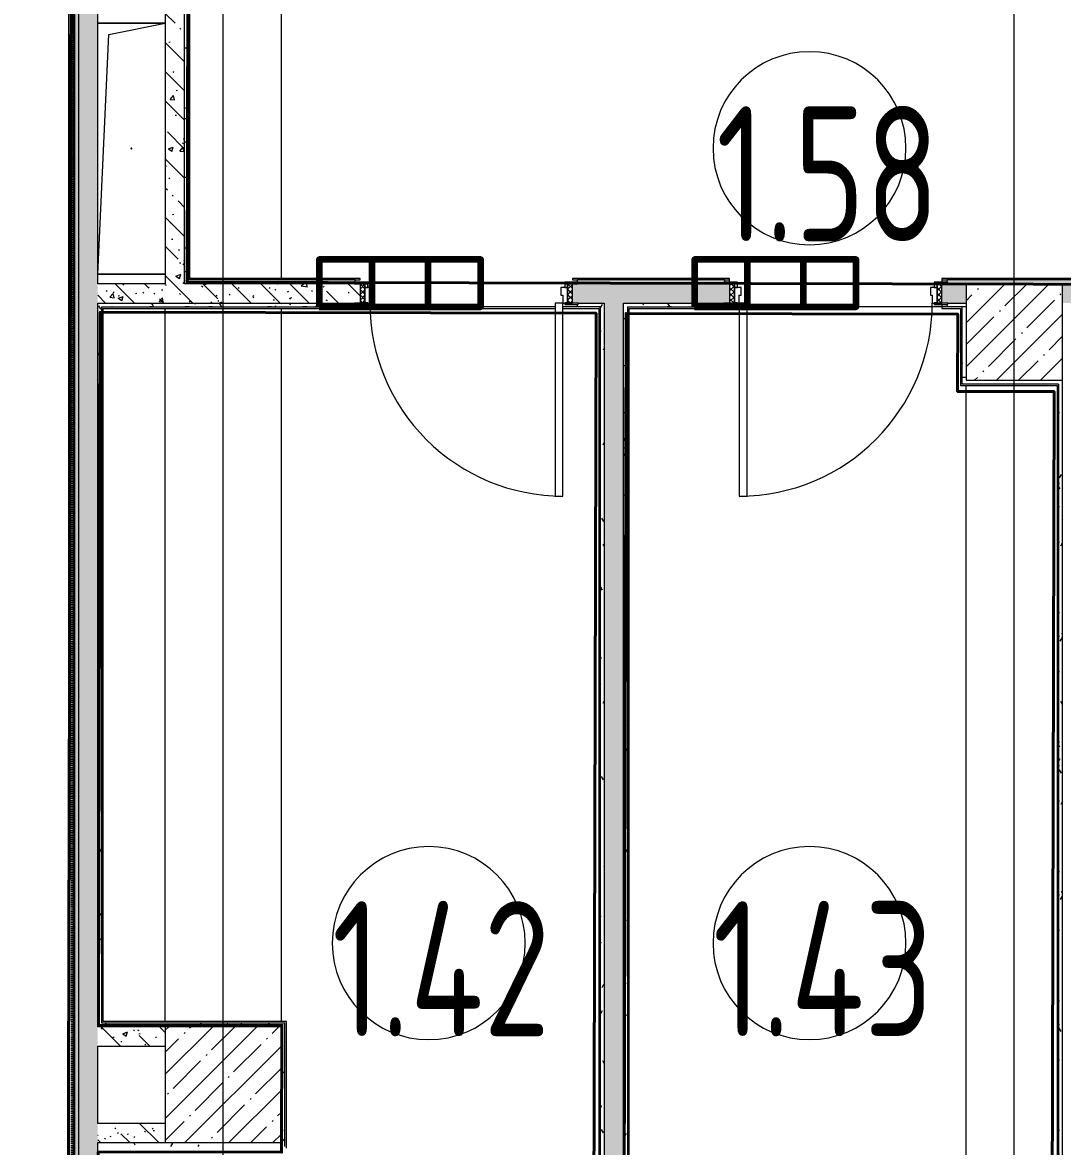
# Model space of a CAD drawing. Header units: millimetres. Extents: x -249154 to 415037, y -45458 to 354837.
# Drawn here: x 65485 to 70875, y 16544 to 22367 of the extents above; entities that cross this region are included whole.
import ezdxf

# ---------------------------------------------------------------- set-up
doc = ezdxf.new("R2010")
doc.units = ezdxf.units.MM
doc.linetypes.add('200_ШТРИХ__ш1_п0_6_', pattern=[320, 200, -120])
for name, color, linetype, lineweight in [('0) НЗ Ремонт штукатурка', 6, 'Continuous', 60), ('1) FK9 Плитка кухня', 102, 'Continuous', 40), ('501 заделка отвертсии ком', 5, 'Continuous', 158), ('A-AREA-IDEN', 7, 'Continuous', 9), ('A-DOOR-2', 7, 'Continuous', 5), ('A-DOOR-FRAM-2', 7, 'Continuous', 5), ('A-FLOR', 7, 'Continuous', 9), ('A-GENM', 7, 'Continuous', 9), ('A-WALL', 7, 'Continuous', 5), ('I-WALL', 7, 'Continuous', 5), ('S-COLS', 7, 'Continuous', 9), ('S-COLS-1', 7, 'Continuous', 5), ('Оси', 7, 'Continuous', 9)]:
    doc.layers.add(name, color=color, linetype=linetype, lineweight=lineweight)
for name, color, linetype, lineweight, true_color in [('A-DOOR-1', 7, 'Continuous', 5, 0xc0c0c0), ('A-DOOR-FRAM-1', 7, 'Continuous', 5, 0xc0c0c0), ('A-WALL-1', 9, 'Continuous', 5, 0x808080), ('A-WALL-FNSH-1', 9, 'Continuous', 5, 0x808080)]:
    doc.layers.add(name, color=color, linetype=linetype, lineweight=lineweight, true_color=true_color)
doc.styles.add('СПДС', font='ГОСТ тип А.ttf', dxfattribs={"width": 0.9})
pattern_1 = [(135, (64.7, -136.06), (-150.8683, -150.8683), [213.36, -35.56, 7.112, -35.56]), (135, (64.7, 14.71), (-150.8683, -150.8683), []), (50, (64.7, -136.06), (255.05767, -22.3145), [26.67, -293.37]), (355, (64.7, -136.06), (-49.3404, 267.4791), [21.336, -234.696]), (100.451, (85.96, -137.92), (205.7195, 245.16356), [22.666, -249.326]), (46.184, (64.7, -64.94), (379.511, -58.86), [40.005, -440.055]), (96.636, (96.33, -69.85), (332.3634, 346.3991), [33.999, -373.989]), (351.184, (64.7, -64.94), (332.3669, 346.3953), [32.004, -352.044]), (21, (100.26, -82.72), (212.26017, -143.1711), [26.67, -293.37]), (326, (100.26, -82.72), (86.5224, 257.8632), [21.336, -234.696]), (71.451, (117.95, -94.65), (298.78395, 114.6901), [22.666, -249.326]), (37.5, (64.7, -136.06), (4.32385, 118.37751), [6.706, -225.146, 6.706, -231.546, -235.585]), (37.5, (64.7, -136.06), (4.32385, 118.37751), [-470.103, 6.706, -228.879]), (7.5, (64.7, -136.06), (93.54758, 140.2533), [6.706, -129.134, 6.706, -219.812, -89.789]), (7.5, (64.7, -136.06), (93.54758, 140.2533), [-362.356, 6.706, -83.083]), (327.5, (-14.6, -136.06), (189.82734, -8.02019), [6.706, -82.194, 6.706, -270.662, -368.046]), (327.5, (-14.6, -136.06), (189.82734, -8.02019), [-366.268, 6.706, -361.34]), (317.5, (-50.16, -136.06), (207.38114, 35.59764), [6.706, -108.864, 6.706, -177.495, -261.366]), (317.5, (-50.16, -136.06), (207.38114, 35.59764), [-299.771, 6.706, -254.66])]
pattern_2 = [(135, (1751.41, 114.685), (-14.14214, -14.14214), []), (225, (1751.41, 114.685), (14.14214, -14.14214), [])]
pattern_3 = [(45, (-371.384, 114.685), (-14.1421, 14.1421), []), (135, (-371.384, 114.685), (-14.1421, -14.1421), [])]
pattern_4 = [(0, (64.7, -136.06), (243.84, 60.96), [20.117, -162.763, 20.117, -162.763, -975.36]), (0, (64.7, -136.06), (243.84, 60.96), [-365.76, 20.117, -345.643, 20.117, -162.763, -426.72]), (0, (64.7, -136.06), (243.84, 60.96), [-914.4, 20.117, -101.803, 20.117, -284.683]), (120, (156.14, -105.58), (-174.71291, 180.691634), [20.117, -162.763, 20.117, -162.763, -975.36]), (120, (156.14, -105.58), (-174.71291, 180.691634), [-365.76, 20.117, -345.643, 20.117, -162.763, -426.72]), (120, (156.14, -105.58), (-174.71291, 180.691634), [-914.4, 20.117, -101.803, 20.117, -284.683]), (240, (186.62, 16.34), (-69.12709, -241.651634), [20.117, -162.763, 20.117, -162.763, -975.36]), (240, (186.62, 16.34), (-69.12709, -241.651634), [-365.76, 20.117, -345.643, 20.117, -162.763, -426.72]), (240, (186.62, 16.34), (-69.12709, -241.651634), [-914.4, 20.117, -101.803, 20.117, -284.683])]

# ---------------------------------------------------------------- blocks, each defined once
blk = doc.blocks.new('BSC_Колонна _Прямоугольная - 600х600-V21-Объем проектирования 1 этажа')
at = {"layer": 'S-COLS-1'}
h = blk.add_hatch(dxfattribs=at)
h.set_pattern_fill('FP_31', color=256, style=0, pattern_type=2)
h.set_pattern_definition([(45, (-66460, -17000), (-114.04925, 114.04925), []), (45, (-66345.95, -17000), (-114.04925, 114.04925), [201.613, -40.323, 6.706, -33.617])])
h.paths.add_polyline_path([(300, -300), (300, 300), (-300, 300), (-300, -300)])
for p, q in [((300, 300), (-300, 300)), ((-300, 300), (-300, -300)), ((300, -300), (300, 300)), ((-300, -300), (300, -300))]:
    blk.add_line(p, q, dxfattribs=at)
blk = doc.blocks.new('110_Дверь_СКБ_1Ст_Внутренняя1 - Д-11п 1100x2100h_кладовые _все__ коридор _между помещениями блока столовой__ моечные _все_ 2-32102277-Объем проектирования 1 этажа')
at = {"layer": 'A-DOOR-2'}
h = blk.add_hatch(dxfattribs=at)
h.set_pattern_fill('FP_44', color=256, style=0, pattern_type=2)
h.set_pattern_definition(pattern_2)
h.paths.add_polyline_path([(537.5, -50), (562.5, -50), (562.5, 50), (537.5, 50)])
at = {"layer": 'A-DOOR-FRAM-2'}
h = blk.add_hatch(dxfattribs=at)
h.set_pattern_fill('FP_45', color=256, style=0, pattern_type=2)
h.set_pattern_definition(pattern_3)
h.paths.add_polyline_path([(-512.5, -50), (-512.5, 50), (-537.5, 50), (-537.5, -50)])
at = {"layer": 'A-DOOR-1'}
for p, q in [((-487.5, 1050), (-487.5, 50)), ((-447.5, 1050), (-487.5, 1050)), ((-447.5, 50), (-447.5, 1050)), ((-487.5, 50), (-447.5, 50))]:
    blk.add_line(p, q, dxfattribs=at)
blk.add_arc((-487.5, 50), 1000, 360, 90, dxfattribs=at)
at = {"layer": 'A-DOOR-FRAM-1'}
for p, q in [((-497.5, 58), (-567.5, 58)), ((-567.5, 58), (-567.5, 50)), ((-567.5, 50), (-497.5, 50)), ((-512.5, 50), (-537.5, 50)), ((-537.5, 50), (-537.5, -50)), ((-487.5, 50), (-512.5, 50)), ((-512.5, 50), (-512.5, -30)), ((-512.5, -50), (-512.5, 50)), ((-497.5, 50), (-512.5, 50)), ((-512.5, 50), (-512.5, 49)), ((-512.5, 49), (-497.5, 49)), ((-497.5, 50), (-497.5, 58)), ((-497.5, 49), (-497.5, 50)), ((-487.5, 10), (-487.5, 50)), ((-477.5, 10), (-487.5, 10)), ((-477.5, -30), (-477.5, 10)), ((512.5, 10), (502.5, 10)), ((502.5, 10), (502.5, -30)), ((512.5, 50), (512.5, 10)), ((537.5, 50), (512.5, 50)), ((592.5, 58), (522.5, 58)), ((522.5, 58), (522.5, 50)), ((537.5, 50), (522.5, 50)), ((522.5, 50), (522.5, 49)), ((522.5, 50), (592.5, 50)), ((522.5, 49), (537.5, 49)), ((537.5, -30), (537.5, 50)), ((562.5, 50), (537.5, 50)), ((537.5, 50), (537.5, -50)), ((537.5, 49), (537.5, 50)), ((562.5, -50), (562.5, 50)), ((592.5, 50), (592.5, 58)), ((-497.5, -50), (-567.5, -50)), ((-567.5, -50), (-567.5, -58)), ((-567.5, -58), (-497.5, -58)), ((-537.5, -50), (-512.5, -50)), ((-512.5, -30), (-477.5, -30)), ((-497.5, -30), (-512.5, -30)), ((-512.5, -30), (-512.5, -50)), ((-512.5, -50), (-497.5, -50)), ((-497.5, -50), (-497.5, -30)), ((-497.5, -58), (-497.5, -50)), ((502.5, -30), (537.5, -30)), ((537.5, -30), (522.5, -30)), ((522.5, -30), (522.5, -50)), ((522.5, -50), (537.5, -50)), ((592.5, -50), (522.5, -50)), ((522.5, -50), (522.5, -58)), ((522.5, -58), (592.5, -58)), ((537.5, -50), (537.5, -30)), ((537.5, -50), (562.5, -50)), ((592.5, -58), (592.5, -50))]:
    blk.add_line(p, q, dxfattribs=at)
blk = doc.blocks.new('BSC_Колонна _Прямоугольная - 500х500-V131-Объем проектирования 1 этажа')
at = {"layer": 'S-COLS-1'}
h = blk.add_hatch(dxfattribs=at)
h.set_pattern_fill('FP_132', color=256, style=0, pattern_type=2)
h.set_pattern_definition([(45, (-70560, -20900), (-114.04925, 114.04925), []), (45, (-70445.95, -20900), (-114.04925, 114.04925), [201.613, -40.323, 6.706, -33.617])])
h.paths.add_polyline_path([(-250, -250), (250, -250), (250, 250), (-250, 250), (-250, -237.6)])
for p, q in [((250, 250), (-250, 250)), ((-250, 250), (-250, -250)), ((250, -250), (250, 250)), ((-250, -250), (250, -250))]:
    blk.add_line(p, q, dxfattribs=at)
blk = doc.blocks.new('GM_Отверстие прямоугольное _в плите_ - Отверстие-23880434-Объем проектирования 1 этажа')
at = {"layer": 'A-GENM'}
for p, q in [((-175, 650), (175, 650)), ((175, 650), (-175, 650)), ((-116.7, 591.7), (175, 650)), ((-175, -650), (-116.7, 591.7)), ((175, -650), (-175, -650)), ((-175, -650), (175, -650))]:
    blk.add_line(p, q, dxfattribs=at)
for start, end in [(360, 180), (180, 360)]:
    blk.add_arc((0, 0), 2.5, start, end, dxfattribs=at)
blk = doc.blocks.new('110_Дверь_СКБ_1Ст_Внутренняя1 - Д-11 1100x2100h_кладовые _все__ коридор _между помещениями блока столовой__ моечные _все_-V213-Объем проектирования 1 этажа')
at = {"layer": 'A-DOOR-2'}
h = blk.add_hatch(dxfattribs=at)
h.set_pattern_fill('FP_44', color=256, style=0, pattern_type=2)
h.set_pattern_definition(pattern_2)
h.paths.add_polyline_path([(537.5, 50), (537.5, -50), (562.5, -50), (562.5, 50)])
at = {"layer": 'A-DOOR-FRAM-2'}
h = blk.add_hatch(dxfattribs=at)
h.set_pattern_fill('FP_45', color=256, style=0, pattern_type=2)
h.set_pattern_definition(pattern_3)
h.paths.add_polyline_path([(-512.5, 50), (-537.5, 50), (-537.2, -50), (-512.5, -50)])
at = {"layer": 'A-DOOR-1'}
for p, q in [((512.5, 1050), (472.5, 1050)), ((472.5, 1050), (472.5, 50)), ((512.5, 50), (512.5, 1050)), ((472.5, 50), (512.5, 50))]:
    blk.add_line(p, q, dxfattribs=at)
blk.add_arc((512.5, 50), 1000, 90, 180, dxfattribs=at)
at = {"layer": 'A-DOOR-FRAM-1'}
for p, q in [((-497.5, 58), (-567.5, 58)), ((-567.5, 58), (-567.5, 50)), ((-567.5, 50), (-497.5, 50)), ((-512.5, 50), (-537.5, 50)), ((-537.5, 50), (-537.5, -50)), ((-487.5, 50), (-512.5, 50)), ((-512.5, 50), (-512.5, -30)), ((-512.5, -50), (-512.5, 50)), ((-497.5, 50), (-512.5, 50)), ((-512.5, 50), (-512.5, 49)), ((-512.5, 49), (-497.5, 49)), ((-497.5, 50), (-497.5, 58)), ((-497.5, 49), (-497.5, 50)), ((-487.5, 10), (-487.5, 50)), ((-477.5, 10), (-487.5, 10)), ((-477.5, -30), (-477.5, 10)), ((512.5, 10), (502.5, 10)), ((502.5, 10), (502.5, -30)), ((512.5, 50), (512.5, 10)), ((537.5, 50), (512.5, 50)), ((592.5, 58), (522.5, 58)), ((522.5, 58), (522.5, 50)), ((537.5, 50), (522.5, 50)), ((522.5, 50), (522.5, 49)), ((522.5, 50), (592.5, 50)), ((522.5, 49), (537.5, 49)), ((537.5, -30), (537.5, 50)), ((562.5, 50), (537.5, 50)), ((537.5, 50), (537.5, -50)), ((537.5, 49), (537.5, 50)), ((562.5, -50), (562.5, 50)), ((592.5, 50), (592.5, 58)), ((-497.5, -50), (-567.5, -50)), ((-567.5, -50), (-567.5, -58)), ((-567.5, -58), (-497.5, -58)), ((-537.5, -50), (-512.5, -50)), ((-512.5, -30), (-477.5, -30)), ((-497.5, -30), (-512.5, -30)), ((-512.5, -30), (-512.5, -50)), ((-512.5, -50), (-497.5, -50)), ((-497.5, -50), (-497.5, -30)), ((-497.5, -58), (-497.5, -50)), ((502.5, -30), (537.5, -30)), ((537.5, -30), (522.5, -30)), ((522.5, -30), (522.5, -50)), ((522.5, -50), (537.5, -50)), ((592.5, -50), (522.5, -50)), ((522.5, -50), (522.5, -58)), ((522.5, -58), (592.5, -58)), ((537.5, -50), (537.5, -30)), ((537.5, -50), (562.5, -50)), ((592.5, -58), (592.5, -50))]:
    blk.add_line(p, q, dxfattribs=at)
blk = doc.blocks.new('Марка_Помещения - Номер-25198446-Объем проектирования 1 этажа')
at = {"layer": 'A-AREA-IDEN'}
for start, end in [(360, 180), (180, 360)]:
    blk.add_arc((0, 0), 2.5, start, end, dxfattribs=at)

msp = doc.modelspace()

# ---------------------------------------------------------------- hatches: boundary and pattern name
at = {"layer": 'I-WALL'}
h = msp.add_hatch(dxfattribs=at)
h.set_pattern_fill('FP_191', color=256, style=0, pattern_type=2)
h.set_pattern_definition(pattern_4)
h.paths.add_polyline_path([(65774.7, 15393.9), (65774.7, 15533.9), (65754.7, 15533.9), (65754.7, 15393.9), (65759.9, 15393.9)])
h.paths.add_polyline_path([(65774.7, 16393.9), (65774.7, 22663.9), (65754.7, 22663.9), (65754.7, 16393.9), (65759.9, 16393.9)])
h = msp.add_hatch(dxfattribs=at)
h.set_pattern_fill('FP_41', color=256, style=0, pattern_type=2)
h.set_pattern_definition(pattern_1)
h.paths.add_polyline_path([(65774.7, 15413.9), (65874.7, 15413.9), (65874.7, 15613.9), (65774.7, 15613.9), (65774.7, 15513.9)])
h.paths.add_polyline_path([(65774.7, 16313.9), (65874.7, 16313.9), (65874.7, 22663.9), (65774.7, 22663.9), (65774.7, 16393.9)])
h = msp.add_hatch(dxfattribs=at)
h.set_pattern_fill('FP_41', color=256, style=0, pattern_type=2)
h.set_pattern_definition(pattern_1)
h.paths.add_polyline_path([(66324.7, 21013.9), (66324.7, 22563.9), (66224.7, 22563.9), (66224.7, 21013.9)])
h = msp.add_hatch(dxfattribs=at)
h.set_pattern_fill('FP_191', color=256, style=0, pattern_type=2)
h.set_pattern_definition(pattern_4)
h.paths.add_polyline_path([(66324.7, 21033.9), (66344.7, 21033.9), (66344.7, 22563.9), (66324.7, 22563.9), (66324.7, 21056.3)])
h = msp.add_hatch(dxfattribs=at)
h.set_pattern_fill('FP_191', color=256, style=0, pattern_type=2)
h.set_pattern_definition(pattern_4)
h.paths.add_polyline_path([(78644.5, 21013.9), (78744.5, 21013.9), (78744.5, 21033.9), (78444.5, 21033.9), (78444.5, 21021.9), (78474.5, 21021.9), (78474.5, 21013.9), (78624.5, 21013.9)])
h.paths.add_polyline_path([(76333.1, 21013.9), (77314.5, 21013.9), (77314.5, 21021.9), (77344.5, 21021.9), (77344.5, 21033.9), (76234.5, 21033.9), (76234.5, 21021.9), (76239.5, 21021.9), (76239.5, 21013.9)])
h.paths.add_polyline_path([(71949.1, 21013.9), (74779.5, 21013.9), (74779.5, 21021.9), (74784.5, 21021.9), (74784.5, 21033.9), (70274.7, 21033.9), (70274.7, 21021.9), (70279.7, 21021.9), (70279.7, 21013.9), (71633.6, 21013.9)])
h.paths.add_polyline_path([(68499.7, 21013.9), (69119.7, 21013.9), (69119.7, 21021.9), (69124.7, 21021.9), (69124.7, 21033.9), (68359.7, 21033.9), (68359.7, 21021.9), (68364.7, 21021.9), (68364.7, 21013.9), (68479.7, 21013.9)])
h.paths.add_polyline_path([(67025.6, 21013.9), (67204.7, 21014.1), (67204.7, 21021.9), (67209.7, 21021.9), (67209.7, 21033.9), (66324.7, 21033.9), (66324.7, 21013.9), (66844.7, 21013.9)])
h = msp.add_hatch(dxfattribs=at)
h.set_pattern_fill('FP_41', color=256, style=0, pattern_type=2)
h.set_pattern_definition(pattern_1)
h.paths.add_polyline_path([(66844.7, 20913.9), (67234.7, 20913.9), (67234.7, 21013.9), (65874.7, 21013.9), (65874.7, 20913.9), (66824.7, 20913.9)])
h = msp.add_hatch(dxfattribs=at)
h.set_pattern_fill('FP_41', color=256, style=0, pattern_type=2)
h.set_pattern_definition(pattern_1)
h.paths.add_polyline_path([(78474.5, 20913.9), (78644.5, 20913.9), (78644.5, 21013.9), (78444.5, 21013.9), (78444.5, 20913.9)])
h.paths.add_polyline_path([(76239.5, 20913.9), (77344.5, 20913.9), (77344.5, 21013.9), (76209.5, 21013.9), (76209.5, 20913.9), (76234.5, 20913.9)])
h.paths.add_polyline_path([(70274.7, 20913.9), (70374.7, 20913.9), (70374.7, 21013.9), (70249.7, 21013.8), (70249.7, 20913.9)])
h.paths.add_polyline_path([(70874.7, 20913.9), (74809.5, 20913.9), (74809.5, 21013.9), (70874.7, 21013.9), (70874.7, 20928.2)])
h.paths.add_polyline_path([(69149.7, 20913.9), (69149.7, 21013.9), (68334.7, 21013.9), (68334.7, 20913.9), (69124.7, 20913.9)])
h = msp.add_hatch(dxfattribs=at)
h.set_pattern_fill('FP_191', color=256, style=0, pattern_type=2)
h.set_pattern_definition(pattern_4)
h.paths.add_polyline_path([(65877.1, 17183.9), (65894.7, 17184.1), (65894.7, 20913.9), (65874.7, 20913.9), (65874.7, 17183.9)])
h = msp.add_hatch(dxfattribs=at)
h.set_pattern_fill('FP_191', color=256, style=0, pattern_type=2)
h.set_pattern_definition(pattern_4)
h.paths.add_polyline_path([(68499.7, 20893.9), (68499.7, 20913.9), (68364.7, 20913), (68364.7, 20905.9), (68359.7, 20905.9), (68359.7, 20893.9), (68479.7, 20893.9)])
h.paths.add_polyline_path([(65894.7, 20893.9), (67209.7, 20893.9), (67209.7, 20905.9), (67204.7, 20905.9), (67204.7, 20913.9), (65894.7, 20913.9), (65894.7, 20893.9)])
h = msp.add_hatch(dxfattribs=at)
h.set_pattern_fill('FP_41', color=256, style=0, pattern_type=2)
h.set_pattern_definition(pattern_1)
h.paths.add_polyline_path([(68599.7, 15513.9), (68599.7, 20913.9), (68499.7, 20913.9), (68499.7, 15513.9), (68514.7, 15513.9)])
h = msp.add_hatch(dxfattribs=at)
h.set_pattern_fill('FP_191', color=256, style=0, pattern_type=2)
h.set_pattern_definition(pattern_4)
h.paths.add_polyline_path([(70374.7, 20893.9), (70374.7, 20913.9), (70279.7, 20912.5), (70279.7, 20905.9), (70274.7, 20905.9), (70274.7, 20893.9), (70354.7, 20893.9)])
h.paths.add_polyline_path([(68619.7, 20893.9), (69124.7, 20893.9), (69124.7, 20905.9), (69119.7, 20905.9), (69119.7, 20913.9), (68599.7, 20913.9), (68599.7, 20893.9)])
h = msp.add_hatch(dxfattribs=at)
h.set_pattern_fill('FP_191', color=256, style=0, pattern_type=2)
h.set_pattern_definition(pattern_4)
h.paths.add_polyline_path([(68499.7, 15533.9), (68499.7, 20893.9), (68479.7, 20892.5), (68479.7, 15533.9)])
h = msp.add_hatch(dxfattribs=at)
h.set_pattern_fill('FP_191', color=256, style=0, pattern_type=2)
h.set_pattern_definition(pattern_4)
h.paths.add_polyline_path([(68599.7, 15513.9), (68619.7, 15513.9), (68619.7, 20893.9), (68599.7, 20893.9), (68599.7, 15533.9)])
h = msp.add_hatch(dxfattribs=at)
h.set_pattern_fill('FP_191', color=256, style=0, pattern_type=2)
h.set_pattern_definition(pattern_4)
h.paths.add_polyline_path([(70354.7, 20513.9), (70374.7, 20513.9), (70374.7, 20893.9), (70354.7, 20891.7), (70354.7, 20526.3)])
h = msp.add_hatch(dxfattribs=at)
h.set_pattern_fill('FP_191', color=256, style=0, pattern_type=2)
h.set_pattern_definition(pattern_4)
h.paths.add_polyline_path([(70846.7, 20493.9), (70854.7, 20493.9), (70854.7, 20513.9), (70354.7, 20513.9), (70354.7, 20493.9), (70376.7, 20493.9)])
h = msp.add_hatch(dxfattribs=at)
h.set_pattern_fill('FP_191', color=256, style=0, pattern_type=2)
h.set_pattern_definition(pattern_4)
h.paths.add_polyline_path([(70854.7, 15533.9), (70874.7, 15533.9), (70874.7, 20513.9), (70854.7, 20513.9), (70854.7, 15554.9)])
h = msp.add_hatch(dxfattribs=at)
h.set_pattern_fill('FP_191', color=256, style=0, pattern_type=2)
h.set_pattern_definition(pattern_4)
h.paths.add_polyline_path([(66224.7, 17163.9), (66824.7, 17163.9), (66822.5, 17183.9), (65874.7, 17183.9), (65874.7, 17163.9), (65894.7, 17163.9)])
h = msp.add_hatch(dxfattribs=at)
h.set_pattern_fill('FP_191', color=256, style=0, pattern_type=2)
h.set_pattern_definition(pattern_4)
h.paths.add_polyline_path([(66824.7, 16563.9), (66844.7, 16564.4), (66844.7, 17183.9), (66824.7, 17183.9), (66824.7, 16816.4)])
h = msp.add_hatch(dxfattribs=at)
h.set_pattern_fill('FP_41', color=256, style=0, pattern_type=2)
h.set_pattern_definition(pattern_1)
h.paths.add_polyline_path([(65874.7, 17063.9), (66224.7, 17063.9), (66224.7, 17163.9), (65874.7, 17163.9)])
h = msp.add_hatch(dxfattribs=at)
h.set_pattern_fill('FP_41', color=256, style=0, pattern_type=2)
h.set_pattern_definition(pattern_1)
h.paths.add_polyline_path([(66224.7, 16563.9), (66224.7, 16663.9), (65874.7, 16663.9), (65874.7, 16563.9), (65894.7, 16563.9)])
h = msp.add_hatch(dxfattribs=at)
h.set_pattern_fill('FP_191', color=256, style=0, pattern_type=2)
h.set_pattern_definition(pattern_4)
h.paths.add_polyline_path([(65874.7, 15513.9), (65894.7, 15513.9), (65894.7, 15613.9), (65874.7, 15613.9), (65874.7, 15533.9)])
h.paths.add_polyline_path([(65894.7, 16313.9), (65894.7, 16563.9), (65874.7, 16563.9), (65874.7, 16313.9)])
h = msp.add_hatch(dxfattribs=at)
h.set_pattern_fill('FP_191', color=256, style=0, pattern_type=2)
h.set_pattern_definition(pattern_4)
h.paths.add_polyline_path([(66224.7, 16543.9), (66844.7, 16543.9), (66844.7, 16563.9), (65894.7, 16563.9), (65894.7, 16543.9), (65902.7, 16543.9)])

# ---------------------------------------------------------------- linework, layer by layer
at = {"layer": '0) НЗ Ремонт штукатурка', "color": 4, "linetype": '200_ШТРИХ__ш1_п0_6_', "ltscale": 0.03}
msp.add_lwpolyline([(65746.7, 15385.9), (65746.7, 22663.9)], dxfattribs=at)
at = {"layer": '1) FK9 Плитка кухня', "flags": 128}
msp.add_lwpolyline([(60719.4, 24807), (66847.4, 24792.6), (66842, 22514.6), (66342, 22515.8), (66338.5, 21021.8), (78758.3, 20992.7)], dxfattribs=at)
for points in [[(66715.6, 23170.9), (66718.9, 24594.9), (60796.9, 24608.8), (60782.4, 18428.8), (57622.4, 18436.3), (57606.8, 11785.3), (60160.8, 11779.3), (60161.7, 12186.3), (60817.7, 12184.7), (60816.8, 11784.7), (66160.8, 11772.2), (66161.7, 12172.2), (66561.7, 12171.3), (66569.2, 15365.2), (65719.2, 15367.2), (65736.4, 22673.2), (66186.4, 22672.2), (66187.6, 23172.2)], [(65877.9, 16516.9), (65875.6, 15522.9), (68444.6, 15516.8), (68457.1, 20860.8), (65888.1, 20866.9), (65879.5, 17172.9), (66829.5, 17170.6), (66827.9, 16514.6)], [(70819.6, 15511.3), (70831.2, 20455.3), (70331.2, 20456.4), (70332.1, 20856.4), (68613.1, 20860.5), (68600.6, 15516.5)]]:
    msp.add_lwpolyline(points, close=True, dxfattribs=at)
at = {"layer": '501 заделка отвертсии ком', "ltscale": 0.5}
for points in [[(67022.7, 20893.9), (67588.1, 20893.9), (67588.1, 21139.8), (67022.7, 21139.8)], [(67294.7, 20893.9), (67860, 20893.9), (67860, 21139.8), (67294.7, 21139.8)], [(68967.7, 20893.9), (69533.1, 20893.9), (69533.1, 21139.8), (68967.7, 21139.8)], [(69239.7, 20893.9), (69805, 20893.9), (69805, 21139.8), (69239.7, 21139.8)]]:
    msp.add_lwpolyline(points, close=True, dxfattribs=at)
at = {"layer": 'A-FLOR'}
for p, q in [((66824.7, 22535.9), (66824.7, 21041.9)), ((67209.7, 21021.9), (67209.7, 21033.9)), ((68359.7, 21033.9), (68359.7, 21021.9)), ((69149.7, 21021.9), (69149.7, 21033.9)), ((70249.7, 21033.9), (70249.7, 21021.9)), ((66224.7, 17191.9), (66224.7, 20885.9)), ((66824.7, 20885.9), (66824.7, 17191.9)), ((67209.7, 20893.9), (67209.7, 20905.9)), ((68244.7, 20893.9), (67757.4, 20893.9)), ((68359.7, 20893.9), (68284.7, 20893.9)), ((68359.7, 20905.9), (68359.7, 20893.9)), ((69149.7, 20893.9), (69149.7, 20905.9)), ((69199.7, 20893.9), (69149.7, 20893.9)), ((70249.7, 20893.9), (69239.7, 20893.9)), ((70249.7, 20905.9), (70249.7, 20893.9)), ((70374.7, 15541.9), (70374.7, 20485.9))]:
    msp.add_line(p, q, dxfattribs=at)
at = {"layer": 'A-WALL'}
for p, q in [((66344.7, 22543.9), (66344.7, 21033.9)), ((67209.7, 21033.9), (66344.7, 21033.9)), ((69124.7, 21033.9), (68359.7, 21033.9)), ((74784.5, 21033.9), (70274.7, 21033.9)), ((69119.7, 21013.9), (68364.7, 21013.9)), ((70374.7, 21013.9), (70279.7, 21013.9)), ((74779.5, 21013.9), (70874.7, 21013.9)), ((68599.7, 20913.9), (69119.7, 20913.9)), ((70279.7, 20913.9), (70374.7, 20913.9)), ((65894.7, 20893.9), (67209.7, 20893.9)), ((65894.7, 20893.9), (65894.7, 17183.9)), ((68479.7, 15533.9), (68479.7, 20893.9)), ((68619.7, 20893.9), (69124.7, 20893.9)), ((68619.7, 20893.9), (68619.7, 15533.9)), ((70354.7, 20893.9), (70274.7, 20893.9)), ((70354.7, 20513.9), (70354.7, 20893.9)), ((70854.7, 20493.9), (70354.7, 20493.9)), ((70854.7, 20493.9), (70854.7, 15533.9)), ((65894.7, 17183.9), (66844.7, 17183.9))]:
    msp.add_line(p, q, dxfattribs=at)
at = {"layer": 'A-WALL-1'}
for p, q in [((66224.7, 23163.9), (66224.7, 21013.9)), ((65754.7, 22683.9), (65754.7, 16393.9)), ((65774.7, 22663.9), (65774.7, 16393.9)), ((65874.7, 21013.9), (65874.7, 22563.9)), ((66324.7, 21013.9), (66324.7, 22563.9)), ((69124.7, 21021.9), (69124.7, 21033.9)), ((70274.7, 21033.9), (70274.7, 21021.9)), ((66224.7, 21013.9), (65874.7, 21013.9)), ((67204.7, 21013.9), (66324.7, 21013.9)), ((65874.7, 17163.9), (65874.7, 20913.9)), ((65874.7, 20913.9), (67204.7, 20913.9)), ((68364.7, 20913.9), (68499.7, 20913.9)), ((68499.7, 20913.9), (68499.7, 15513.9)), ((68599.7, 15513.9), (68599.7, 20913.9)), ((68471.7, 20893.9), (68479.7, 20893.9)), ((69124.7, 20893.9), (69124.7, 20905.9)), ((70274.7, 20905.9), (70274.7, 20893.9)), ((70874.7, 15513.9), (70874.7, 20513.9)), ((66844.7, 16543.9), (66844.7, 17183.9)), ((66224.7, 17163.9), (65874.7, 17163.9)), ((65874.7, 16663.9), (65874.7, 17063.9)), ((65874.7, 17063.9), (66224.7, 17063.9)), ((66224.7, 16663.9), (65874.7, 16663.9)), ((65874.7, 16313.9), (65874.7, 16563.9)), ((65874.7, 16563.9), (66224.7, 16563.9))]:
    msp.add_line(p, q, dxfattribs=at)
at = {"layer": 'A-WALL-FNSH-1'}
for p, q in [((65746.7, 22691.9), (65746.7, 16393.9)), ((66352.7, 21041.9), (66352.7, 22535.9)), ((67234.7, 21041.9), (66352.7, 21041.9)), ((67209.7, 21033.9), (67234.7, 21033.9)), ((67234.7, 21033.9), (67234.7, 21041.9)), ((69149.7, 21041.9), (68334.7, 21041.9)), ((68334.7, 21041.9), (68334.7, 21033.9)), ((68334.7, 21033.9), (68359.7, 21033.9)), ((69124.7, 21033.9), (69149.7, 21033.9)), ((69149.7, 21033.9), (69149.7, 21041.9)), ((74809.5, 21041.9), (70249.7, 21041.9)), ((70249.7, 21041.9), (70249.7, 21033.9)), ((70249.7, 21033.9), (70274.7, 21033.9)), ((65902.7, 20885.9), (68244.7, 20885.9)), ((65902.7, 17191.9), (65902.7, 20885.9)), ((67757.4, 20893.9), (67209.7, 20893.9)), ((68284.7, 20885.9), (68471.7, 20885.9)), ((68471.7, 20893.9), (68359.7, 20893.9)), ((68471.7, 20885.9), (68471.7, 15541.9)), ((68627.7, 20885.9), (69149.7, 20885.9)), ((68627.7, 20885.9), (68627.7, 15533.9)), ((69149.7, 20893.9), (69124.7, 20893.9)), ((69149.7, 20885.9), (69149.7, 20893.9)), ((70274.7, 20893.9), (70249.7, 20893.9)), ((70249.7, 20893.9), (70249.7, 20885.9)), ((70249.7, 20885.9), (70346.7, 20885.9)), ((70346.7, 20885.9), (70346.7, 20485.9)), ((70354.7, 20493.9), (70354.7, 20513.9)), ((70346.7, 20485.9), (70846.7, 20485.9)), ((70846.7, 20485.9), (70846.7, 15541.9)), ((66852.7, 17191.9), (65902.7, 17191.9)), ((66852.7, 16535.9), (66852.7, 17191.9))]:
    msp.add_line(p, q, dxfattribs=at)
at = {"layer": 'Оси'}
for points in [[(65724.7, -2042.3), (65724.7, 2957.7), (65724.7, 22262), (65724.7, 27262)], [(66997.4, -2042.3), (66997.4, -1322.8), (66524.7, -759.5), (66524.7, 4240.5), (66524.7, 22262), (66524.7, 27262)], [(70624.7, -2042.3), (70624.7, 2957.7), (70624.7, 22262), (70624.7, 27262)]]:
    msp.add_lwpolyline(points, dxfattribs=at)

# ---------------------------------------------------------------- block references
at = {"layer": 'A-AREA-IDEN', "xscale": 199.9999999999999, "yscale": 199.9999999999999, "zscale": 199.9999999999999}
for p in [(69563.4, 21716.2), (67590.1, 17597.6), (69563.4, 17597.6)]:
    msp.add_blockref('Марка_Помещения - Номер-25198446-Объем проектирования 1 этажа', p, dxfattribs=at)
at = {"layer": 'A-DOOR-1', "rotation": 180}
for name, p in [('110_Дверь_СКБ_1Ст_Внутренняя1 - Д-11п 1100x2100h_кладовые _все__ коридор _между помещениями блока столовой__ моечные _все_ 2-32102277-Объем проектирования 1 этажа', (67797.2, 20963.9)), ('110_Дверь_СКБ_1Ст_Внутренняя1 - Д-11 1100x2100h_кладовые _все__ коридор _между помещениями блока столовой__ моечные _все_-V213-Объем проектирования 1 этажа', (69712.2, 20963.9))]:
    msp.add_blockref(name, p, dxfattribs=at)
at = {"layer": 'A-GENM'}
msp.add_blockref('GM_Отверстие прямоугольное _в плите_ - Отверстие-23880434-Объем проектирования 1 этажа', (66049.7, 21713.9), dxfattribs=at)
at = {"layer": 'S-COLS'}
for name, p in [('BSC_Колонна _Прямоугольная - 500х500-V131-Объем проектирования 1 этажа', (70624.7, 20763.9)), ('BSC_Колонна _Прямоугольная - 600х600-V21-Объем проектирования 1 этажа', (66524.7, 16863.9))]:
    msp.add_blockref(name, p, dxfattribs=at)

# ---------------------------------------------------------------- texts
at = {"layer": 'A-AREA-IDEN', "char_height": 700, "attachment_point": 1, "style": 'СПДС'}
for s, insert, width in [('1.58', (69079.7, 21933.3), 1212.151), ('1.42', (67088.4, 17814.7), 1255.443), ('1.43', (69061.7, 17814.7), 1255.443)]:
    msp.add_mtext(s, dxfattribs=dict(at, insert=insert, width=width))

doc.saveas('drawing.dxf')
